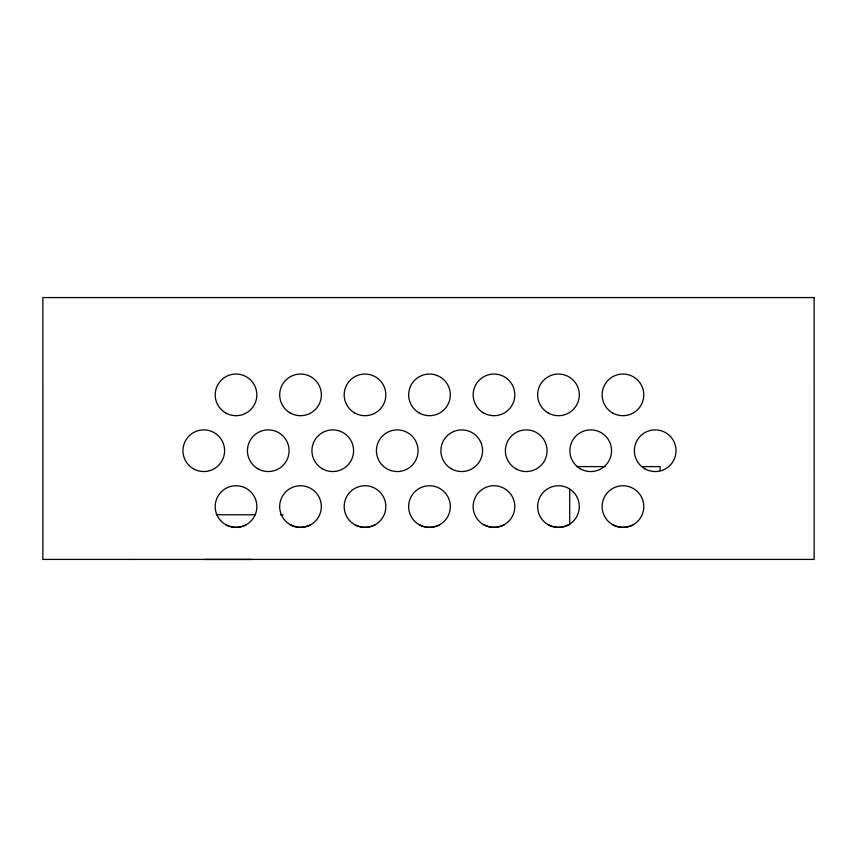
<?xml version="1.0" encoding="UTF-8"?>
<svg xmlns="http://www.w3.org/2000/svg" width="857" height="857" viewBox="0 0 857 857"><rect width="100%" height="100%" fill="white"/><g stroke="black" fill="none" stroke-linecap="round" stroke-linejoin="round"><path stroke-width="1.29" d="M660.136 470.568L660.136 466.604L642.45 466.604M246.43 524.613C240.014 528.169 232.011 528.169 225.605 524.613A20.825 20.825 0 0 1 225.616 488.533A20.825 20.825 0 0 1 256.864 506.573A20.825 20.825 0 0 1 225.616 524.613M310.92 524.613C304.503 528.169 296.501 528.169 290.095 524.613A20.825 20.825 0 0 1 290.095 488.533A20.825 20.825 0 0 1 321.332 506.573A20.825 20.825 0 0 1 290.095 524.613M375.409 524.613C369.003 528.169 360.99 528.169 354.584 524.613A20.825 20.825 0 0 1 354.584 488.533A20.825 20.825 0 0 1 385.821 506.573A20.825 20.825 0 0 1 354.584 524.613M439.898 524.613C433.492 528.169 425.479 528.169 419.073 524.613A20.825 20.825 0 0 1 419.073 488.533A20.825 20.825 0 0 1 450.311 506.573A20.825 20.825 0 0 1 419.073 524.613M504.409 524.613C497.981 528.158 489.979 528.169 483.562 524.613A20.825 20.825 0 0 1 483.562 488.533A20.825 20.825 0 0 1 514.811 506.573A20.825 20.825 0 0 1 483.562 524.613M568.898 524.613C562.471 528.158 554.468 528.169 548.052 524.613A20.825 20.825 0 0 1 548.052 488.533A20.825 20.825 0 0 1 579.3 506.573A20.825 20.825 0 0 1 548.052 524.613M633.366 524.613C626.96 528.169 618.958 528.169 612.541 524.613A20.825 20.825 0 0 1 612.541 488.533A20.825 20.825 0 0 1 643.789 506.573A20.825 20.825 0 0 1 612.541 524.613M576.868 466.594L605.545 466.604M216.307 514.778L255.247 514.778M280.475 514.778L283.142 514.778M133.51 559.428L134.324 559.428M204.93 559.428L252.536 559.428M569.712 489.079L569.712 524.773M814.15 297.572L42.85 297.572L42.861 559.428L814.15 559.428L814.139 297.572M257.85 468.758A20.825 20.825 0 0 0 289.088 450.718A20.825 20.825 0 0 0 257.85 432.678A20.825 20.825 0 0 0 257.85 468.758M225.605 412.903A20.825 20.825 0 0 0 256.843 394.873A20.825 20.825 0 0 0 225.605 376.834A20.825 20.825 0 0 0 225.605 412.903M322.339 468.758A20.825 20.825 0 0 0 353.577 450.718A20.825 20.825 0 0 0 322.339 432.678A20.825 20.825 0 0 0 322.339 468.758M193.361 468.758A20.825 20.825 0 0 0 224.598 450.718A20.825 20.825 0 0 0 193.361 432.678A20.825 20.825 0 0 0 193.361 468.758M290.105 412.903A20.825 20.825 0 0 0 321.354 394.873A20.825 20.825 0 0 0 290.105 376.834A20.825 20.825 0 0 0 290.105 412.903M354.584 412.903A20.825 20.825 0 0 0 385.821 394.873A20.825 20.825 0 0 0 354.584 376.834A20.825 20.825 0 0 0 354.584 412.903M419.073 412.903A20.825 20.825 0 0 0 450.311 394.873A20.825 20.825 0 0 0 419.073 376.834A20.825 20.825 0 0 0 419.073 412.903M483.573 412.903A20.825 20.825 0 0 0 514.821 394.873A20.825 20.825 0 0 0 483.573 376.834A20.825 20.825 0 0 0 483.573 412.903M548.052 412.903A20.825 20.825 0 0 0 579.3 394.873A20.825 20.825 0 0 0 548.052 376.834A20.825 20.825 0 0 0 548.052 412.903M612.541 412.903A20.825 20.825 0 0 0 643.789 394.873A20.825 20.825 0 0 0 612.541 376.834A20.825 20.825 0 0 0 612.541 412.903M644.785 468.758A20.825 20.825 0 0 0 676.034 450.718A20.825 20.825 0 0 0 644.785 432.678A20.825 20.825 0 0 0 644.785 468.758M580.307 468.758A20.825 20.825 0 0 0 611.555 450.718A20.825 20.825 0 0 0 580.307 432.678A20.825 20.825 0 0 0 580.307 468.758M515.807 468.758A20.825 20.825 0 0 0 547.055 450.718A20.825 20.825 0 0 0 515.807 432.678A20.825 20.825 0 0 0 515.807 468.758M451.318 468.758A20.825 20.825 0 0 0 482.555 450.718A20.825 20.825 0 0 0 451.318 432.678A20.825 20.825 0 0 0 451.318 468.758M382.511 465.447A20.825 20.825 0 0 0 417.359 456.106A20.825 20.825 0 0 0 391.853 430.6A20.825 20.825 0 0 0 382.511 465.447"/></g></svg>
